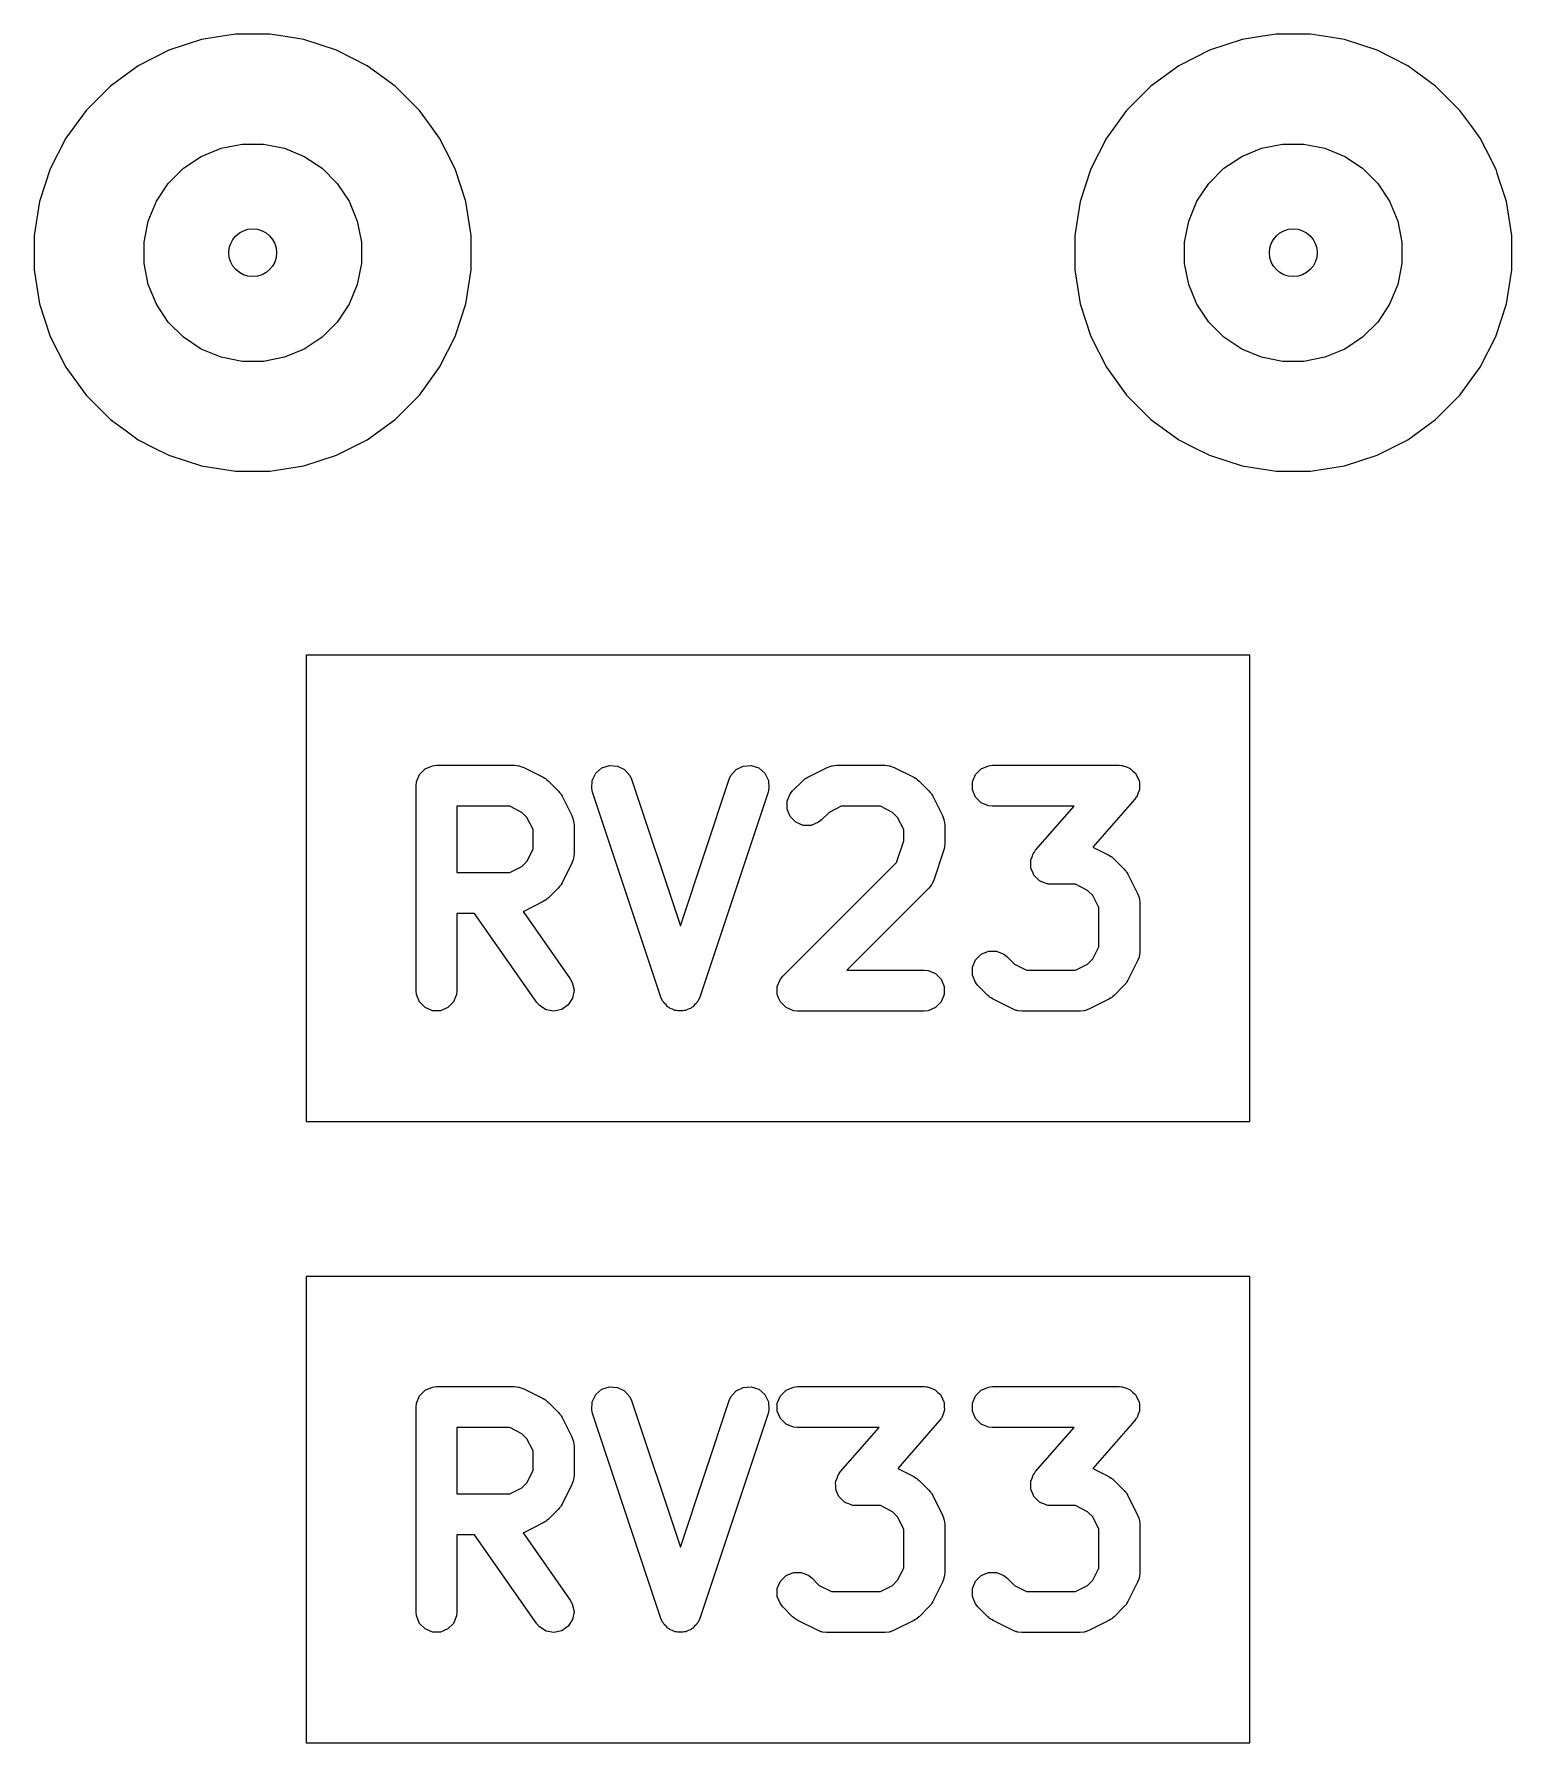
# Model space of a CAD drawing. Extents: x 20 to 124, y -124 to -20.
# Drawn here: x 63.59 to 74.41, y -55.16 to -42.65 of the extents above; entities that cross this region are included whole.
import ezdxf

# ---------------------------------------------------------------- set-up
doc = ezdxf.new("R2010")
doc.units = 0
doc.layers.add('BLACK', color=7, linetype='CONTINUOUS')
doc.layers.add('WHITE', color=7, linetype='CONTINUOUS')

msp = doc.modelspace()

# ---------------------------------------------------------------- linework, layer by layer
at = {"layer": 'BLACK', "linetype": 'CONTINUOUS'}
for p, q in [((64.968076, -42.664699), (64.815214, -42.68891)), ((65.064038, -42.6495), (64.968076, -42.664699)), ((65.315962, -42.6495), (65.064038, -42.6495)), ((65.41193, -42.6647), (65.315962, -42.6495)), ((65.564785, -42.68891), (65.41193, -42.6647)), ((72.588076, -42.664699), (72.435214, -42.68891)), ((72.684038, -42.6495), (72.588076, -42.664699)), ((72.935962, -42.6495), (72.684038, -42.6495)), ((73.03193, -42.6647), (72.935962, -42.6495)), ((73.184785, -42.68891), (73.03193, -42.6647)), ((64.575616, -42.76676), (64.351151, -42.881132)), ((64.815214, -42.68891), (64.575616, -42.76676)), ((65.804383, -42.76676), (65.564785, -42.68891)), ((65.913418, -42.822317), (65.804383, -42.76676)), ((72.195616, -42.76676), (71.971151, -42.881132)), ((72.435214, -42.68891), (72.195616, -42.76676)), ((73.424383, -42.76676), (73.184785, -42.68891)), ((73.533418, -42.822317), (73.424383, -42.76676)), ((64.351151, -42.881132), (64.14735, -43.029201)), ((66.028845, -42.88113), (65.913418, -42.822317)), ((66.028847, -42.881131), (66.028845, -42.88113)), ((66.028848, -42.881132), (66.028847, -42.881131)), ((66.232649, -43.029201), (66.028848, -42.881132)), ((71.971151, -42.881132), (71.76735, -43.029201)), ((73.648845, -42.88113), (73.533418, -42.822317)), ((73.648847, -42.881131), (73.648845, -42.88113)), ((73.648848, -42.881132), (73.648847, -42.881131)), ((73.852649, -43.029201), (73.648848, -42.881132)), ((64.147345, -43.029205), (63.969205, -43.207345)), ((64.14735, -43.029201), (64.147345, -43.029205)), ((66.232654, -43.029205), (66.232649, -43.029201)), ((66.410794, -43.207345), (66.232654, -43.029205)), ((71.767345, -43.029205), (71.589205, -43.207345)), ((71.76735, -43.029201), (71.767345, -43.029205)), ((73.852654, -43.029205), (73.852649, -43.029201)), ((74.030794, -43.207345), (73.852654, -43.029205)), ((63.969201, -43.20735), (63.821132, -43.411151)), ((63.969205, -43.207345), (63.969201, -43.20735)), ((66.410798, -43.20735), (66.410794, -43.207345)), ((66.496621, -43.325476), (66.410798, -43.20735)), ((71.589201, -43.20735), (71.441132, -43.411151)), ((71.589205, -43.207345), (71.589201, -43.20735)), ((74.030798, -43.20735), (74.030794, -43.207345)), ((74.116621, -43.325476), (74.030798, -43.20735)), ((63.821132, -43.411151), (63.70676, -43.635616)), ((66.55887, -43.411155), (66.496621, -43.325476)), ((66.601973, -43.49575), (66.55887, -43.411155)), ((71.441132, -43.411151), (71.32676, -43.635616)), ((74.17887, -43.411155), (74.116621, -43.325476)), ((74.221973, -43.49575), (74.17887, -43.411155)), ((64.812883, -43.544463), (64.957772, -43.484448)), ((64.957772, -43.484448), (65.111586, -43.453852)), ((65.111586, -43.453852), (65.268414, -43.453852)), ((65.268414, -43.453852), (65.422228, -43.484448)), ((65.422228, -43.484448), (65.567117, -43.544463)), ((66.673239, -43.635616), (66.601973, -43.49575)), ((72.432883, -43.544463), (72.577772, -43.484448)), ((72.577772, -43.484448), (72.731586, -43.453852)), ((72.731586, -43.453852), (72.888414, -43.453852)), ((72.888414, -43.453852), (73.042228, -43.484448)), ((73.042228, -43.484448), (73.187117, -43.544463)), ((74.293239, -43.635616), (74.221973, -43.49575)), ((63.70676, -43.635616), (63.62891, -43.875214)), ((64.571592, -43.742485), (64.682485, -43.631592)), ((64.682485, -43.631592), (64.812883, -43.544463)), ((65.567117, -43.544463), (65.697515, -43.631592)), ((65.697515, -43.631592), (65.808408, -43.742485)), ((66.673239, -43.635618), (66.673239, -43.635616)), ((66.673241, -43.635621), (66.673239, -43.635618)), ((66.75109, -43.875215), (66.673241, -43.635621)), ((71.32676, -43.635616), (71.24891, -43.875214)), ((72.191592, -43.742485), (72.302485, -43.631592)), ((72.302485, -43.631592), (72.432883, -43.544463)), ((73.187117, -43.544463), (73.317515, -43.631592)), ((73.317515, -43.631592), (73.428408, -43.742485)), ((74.293239, -43.635618), (74.293239, -43.635616)), ((74.293241, -43.635621), (74.293239, -43.635618)), ((74.29739, -43.648392), (74.293241, -43.635621)), ((74.303513, -43.667237), (74.29739, -43.648392)), ((74.308852, -43.683666), (74.303513, -43.667237)), ((64.484463, -43.872883), (64.571592, -43.742485)), ((65.808408, -43.742485), (65.895537, -43.872883)), ((72.104463, -43.872883), (72.191592, -43.742485)), ((73.428408, -43.742485), (73.515537, -43.872883)), ((74.371089, -43.87521), (74.308852, -43.683666)), ((63.62891, -43.875214), (63.5895, -44.124038)), ((64.424448, -44.017772), (64.484463, -43.872883)), ((65.895537, -43.872883), (65.955552, -44.017772)), ((66.7905, -44.124038), (66.75109, -43.875215)), ((71.24891, -43.875214), (71.2095, -44.124038)), ((72.044448, -44.017772), (72.104463, -43.872883)), ((73.515537, -43.872883), (73.575552, -44.017772)), ((74.371089, -43.875211), (74.371089, -43.87521)), ((74.37109, -43.875215), (74.371089, -43.875211)), ((74.4105, -44.124038), (74.37109, -43.875215)), ((64.393852, -44.171586), (64.424448, -44.017772)), ((65.955552, -44.017772), (65.986148, -44.171586)), ((72.013852, -44.171586), (72.044448, -44.017772)), ((73.575552, -44.017772), (73.606148, -44.171586)), ((63.5895, -44.124038), (63.5895, -44.375961)), ((66.7905, -44.375962), (66.7905, -44.124038)), ((71.2095, -44.124038), (71.2095, -44.375961)), ((74.4105, -44.375962), (74.4105, -44.124038)), ((64.393852, -44.328414), (64.393852, -44.171586)), ((65.986148, -44.171586), (65.986148, -44.328414)), ((72.013852, -44.328414), (72.013852, -44.171586)), ((73.606148, -44.171586), (73.606148, -44.328414)), ((63.5895, -44.375961), (63.62891, -44.624785)), ((64.424448, -44.482228), (64.393852, -44.328414)), ((65.986148, -44.328414), (65.955552, -44.482228)), ((66.75109, -44.624785), (66.7905, -44.375962)), ((71.2095, -44.375961), (71.24891, -44.624785)), ((72.044448, -44.482228), (72.013852, -44.328414)), ((73.606148, -44.328414), (73.575552, -44.482228)), ((74.37109, -44.624785), (74.4105, -44.375962)), ((64.484463, -44.627117), (64.424448, -44.482228)), ((65.955552, -44.482228), (65.895537, -44.627117)), ((72.104463, -44.627117), (72.044448, -44.482228)), ((73.575552, -44.482228), (73.515537, -44.627117)), ((63.62891, -44.624785), (63.70676, -44.864383)), ((64.571592, -44.757515), (64.484463, -44.627117)), ((65.895537, -44.627117), (65.808408, -44.757515)), ((66.673241, -44.864379), (66.75109, -44.624785)), ((71.24891, -44.624785), (71.32676, -44.864383)), ((72.191592, -44.757515), (72.104463, -44.627117)), ((73.515537, -44.627117), (73.428408, -44.757515)), ((74.293241, -44.864379), (74.37109, -44.624785)), ((64.682485, -44.868408), (64.571592, -44.757515)), ((65.808408, -44.757515), (65.697515, -44.868408)), ((72.302485, -44.868408), (72.191592, -44.757515)), ((73.428408, -44.757515), (73.317515, -44.868408)), ((63.70676, -44.864383), (63.821132, -45.088848)), ((64.812883, -44.955537), (64.682485, -44.868408)), ((65.697515, -44.868408), (65.567117, -44.955537)), ((66.55887, -45.088845), (66.673241, -44.864379)), ((71.32676, -44.864383), (71.441132, -45.088848)), ((72.432883, -44.955537), (72.302485, -44.868408)), ((73.317515, -44.868408), (73.187117, -44.955537)), ((74.17887, -45.088845), (74.293241, -44.864379)), ((64.957772, -45.015552), (64.812883, -44.955537)), ((65.111586, -45.046148), (64.957772, -45.015552)), ((65.422228, -45.015552), (65.268414, -45.046148)), ((65.567117, -44.955537), (65.422228, -45.015552)), ((72.577772, -45.015552), (72.432883, -44.955537)), ((72.731586, -45.046148), (72.577772, -45.015552)), ((73.042228, -45.015552), (72.888414, -45.046148)), ((73.187117, -44.955537), (73.042228, -45.015552)), ((63.821132, -45.088848), (63.969201, -45.292649)), ((65.268414, -45.046148), (65.111586, -45.046148)), ((66.410793, -45.292656), (66.55887, -45.088845)), ((71.441132, -45.088848), (71.589201, -45.292649)), ((72.888414, -45.046148), (72.731586, -45.046148)), ((74.030793, -45.292656), (74.17887, -45.088845)), ((63.969201, -45.292649), (63.969205, -45.292654)), ((63.969205, -45.292654), (64.147345, -45.470794)), ((66.232656, -45.470793), (66.410793, -45.292656)), ((71.589201, -45.292649), (71.589205, -45.292654)), ((71.589205, -45.292654), (71.767345, -45.470794)), ((73.852656, -45.470793), (74.030793, -45.292656)), ((64.147345, -45.470794), (64.14735, -45.470798)), ((64.14735, -45.470798), (64.262218, -45.554254)), ((66.028845, -45.61887), (66.232656, -45.470793)), ((71.767345, -45.470794), (71.76735, -45.470798)), ((71.76735, -45.470798), (71.882218, -45.554254)), ((73.648845, -45.61887), (73.852656, -45.470793)), ((64.262218, -45.554254), (64.351155, -45.61887)), ((64.351155, -45.61887), (64.466586, -45.677685)), ((65.804379, -45.733241), (66.028845, -45.61887)), ((71.882218, -45.554254), (71.971155, -45.61887)), ((71.971155, -45.61887), (72.086586, -45.677685)), ((73.424379, -45.733241), (73.648845, -45.61887)), ((64.466586, -45.677685), (64.575616, -45.733239)), ((64.575616, -45.733239), (64.575618, -45.733239)), ((64.575618, -45.733239), (64.575621, -45.733241)), ((64.575621, -45.733241), (64.815215, -45.81109)), ((65.564785, -45.81109), (65.804379, -45.733241)), ((72.086586, -45.677685), (72.195616, -45.733239)), ((72.195616, -45.733239), (72.195618, -45.733239)), ((72.195618, -45.733239), (72.195621, -45.733241)), ((72.195621, -45.733241), (72.435215, -45.81109)), ((73.184785, -45.81109), (73.424379, -45.733241)), ((64.815215, -45.81109), (65.064038, -45.8505)), ((65.064038, -45.8505), (65.064039, -45.8505)), ((65.064039, -45.8505), (65.315961, -45.8505)), ((65.315961, -45.8505), (65.315962, -45.8505)), ((65.315962, -45.8505), (65.564785, -45.81109)), ((72.435215, -45.81109), (72.684038, -45.8505)), ((72.684038, -45.8505), (72.684039, -45.8505)), ((72.684039, -45.8505), (72.935961, -45.8505)), ((72.935961, -45.8505), (72.935962, -45.8505)), ((72.935962, -45.8505), (73.184785, -45.81109)), ((72.492939, -47.196103), (65.580214, -47.196103)), ((65.580214, -47.196103), (65.580214, -50.611655)), ((72.492939, -50.611655), (72.492939, -47.196103)), ((66.410994, -48.069992), (66.452378, -48.028608)), ((66.452378, -48.028608), (66.50645, -48.00621)), ((66.50645, -48.00621), (66.535714, -48.003328)), ((66.535714, -48.003328), (67.107143, -48.003328)), ((67.107143, -48.003328), (67.136407, -48.00621)), ((67.136407, -48.00621), (67.141387, -48.008273)), ((67.141387, -48.008273), (67.146762, -48.008655)), ((67.146762, -48.008655), (67.174225, -48.019164)), ((67.174225, -48.019164), (67.317082, -48.090593)), ((67.70293, -48.061361), (67.747144, -48.023014)), ((67.747144, -48.023014), (67.802668, -48.004506)), ((67.802668, -48.004506), (67.861049, -48.008655)), ((67.861049, -48.008655), (67.913396, -48.034829)), ((67.913396, -48.034829), (67.951743, -48.079043)), ((68.691115, -48.079043), (68.729462, -48.034828)), ((68.729462, -48.034828), (68.78181, -48.008655)), ((68.78181, -48.008655), (68.84019, -48.004505)), ((68.84019, -48.004505), (68.895714, -48.023014)), ((68.895714, -48.023014), (68.939928, -48.061361)), ((69.254346, -48.090593), (69.397204, -48.019164)), ((69.397204, -48.019164), (69.424667, -48.008654)), ((69.424667, -48.008654), (69.430044, -48.008271)), ((69.430044, -48.008271), (69.435022, -48.00621)), ((69.435022, -48.00621), (69.464286, -48.003328)), ((69.464286, -48.003328), (69.821428, -48.003328)), ((69.821428, -48.003328), (69.850692, -48.00621)), ((69.850692, -48.00621), (69.855669, -48.008271)), ((69.855669, -48.008271), (69.861047, -48.008654)), ((69.861047, -48.008654), (69.88851, -48.019164)), ((69.88851, -48.019164), (70.031368, -48.090593)), ((70.482422, -48.069992), (70.523806, -48.028608)), ((70.523806, -48.028608), (70.577878, -48.00621)), ((70.577878, -48.00621), (70.607142, -48.003328)), ((70.607142, -48.003328), (71.535714, -48.003328)), ((71.535714, -48.003328), (71.551191, -48.004852)), ((71.551191, -48.004852), (71.555126, -48.00459)), ((71.555126, -48.00459), (71.557836, -48.005506)), ((71.557836, -48.005506), (71.564978, -48.00621)), ((71.564978, -48.00621), (71.587492, -48.015536)), ((71.587492, -48.015536), (71.610568, -48.02334)), ((71.610568, -48.02334), (71.614375, -48.026671)), ((71.614375, -48.026671), (71.61905, -48.028608)), ((71.61905, -48.028608), (71.636279, -48.045837)), ((71.636279, -48.045837), (71.654615, -48.061881)), ((66.385714, -48.153328), (66.388596, -48.124064)), ((66.385714, -49.653328), (66.385714, -48.153328)), ((66.388596, -48.124064), (66.410994, -48.069992)), ((67.317082, -48.090593), (67.329677, -48.098521)), ((67.329677, -48.098521), (67.333334, -48.100036)), ((67.333334, -48.100036), (67.337451, -48.103415)), ((67.337451, -48.103415), (67.341968, -48.106258)), ((67.341968, -48.106258), (67.344565, -48.109252)), ((67.344565, -48.109252), (67.356065, -48.11869)), ((67.356065, -48.11869), (67.427494, -48.190118)), ((67.672607, -48.172089), (67.676756, -48.113708)), ((67.676756, -48.113708), (67.70293, -48.061361)), ((67.951743, -48.079043), (67.963731, -48.105894)), ((67.963731, -48.105894), (68.321429, -49.178986)), ((68.321429, -49.178986), (68.679127, -48.105894)), ((68.679127, -48.105894), (68.691115, -48.079043)), ((68.939928, -48.061361), (68.966102, -48.113708)), ((68.966102, -48.113708), (68.970252, -48.172088)), ((69.143934, -48.190119), (69.215362, -48.118691)), ((69.215362, -48.118691), (69.226864, -48.10925)), ((69.226864, -48.10925), (69.22946, -48.106258)), ((69.22946, -48.106258), (69.233969, -48.103419)), ((69.233969, -48.103419), (69.238092, -48.100036)), ((69.238092, -48.100036), (69.241754, -48.098519)), ((69.241754, -48.098519), (69.254346, -48.090593)), ((70.031368, -48.090593), (70.043961, -48.09852)), ((70.043961, -48.09852), (70.047621, -48.100036)), ((70.047621, -48.100036), (70.05174, -48.103417)), ((70.05174, -48.103417), (70.056254, -48.106258)), ((70.056254, -48.106258), (70.05885, -48.109251)), ((70.05885, -48.109251), (70.070352, -48.118691)), ((70.070352, -48.118691), (70.14178, -48.190119)), ((70.460024, -48.124064), (70.482422, -48.069992)), ((70.460024, -48.182592), (70.460024, -48.124064)), ((71.654615, -48.061881), (71.656857, -48.066415)), ((71.656857, -48.066415), (71.660434, -48.069992)), ((71.660434, -48.069992), (71.66976, -48.092508)), ((71.66976, -48.092508), (71.680559, -48.114344)), ((71.680559, -48.114344), (71.680895, -48.119388)), ((71.680895, -48.119388), (71.682832, -48.124064)), ((71.682832, -48.124064), (71.682832, -48.148439)), ((71.682832, -48.148439), (71.684452, -48.17274)), ((67.427494, -48.190118), (67.436936, -48.201623)), ((67.436936, -48.201623), (67.439928, -48.204218)), ((67.439928, -48.204218), (67.442767, -48.208728)), ((67.442767, -48.208728), (67.446149, -48.212849)), ((67.446149, -48.212849), (67.447664, -48.216508)), ((67.447664, -48.216508), (67.455593, -48.229103)), ((67.455593, -48.229103), (67.527021, -48.371961)), ((67.679127, -48.200762), (67.672607, -48.172089)), ((68.179127, -49.700762), (67.679127, -48.200762)), ((68.963732, -48.200762), (68.463731, -49.700762)), ((68.970252, -48.172088), (68.963732, -48.200762)), ((69.102882, -48.266922), (69.125279, -48.21285)), ((69.102882, -48.325448), (69.102882, -48.266922)), ((69.125279, -48.21285), (69.143934, -48.190119)), ((70.14178, -48.190119), (70.15122, -48.201621)), ((70.15122, -48.201621), (70.154213, -48.204217)), ((70.154213, -48.204217), (70.157051, -48.208726)), ((70.157051, -48.208726), (70.160435, -48.212849)), ((70.160435, -48.212849), (70.161951, -48.216511)), ((70.161951, -48.216511), (70.169878, -48.229103)), ((70.169878, -48.229103), (70.241307, -48.371959)), ((70.482422, -48.236664), (70.460024, -48.182592)), ((70.523806, -48.278048), (70.482422, -48.236664)), ((70.577878, -48.300446), (70.523806, -48.278048)), ((71.6486, -48.252104), (71.341666, -48.602886)), ((71.657643, -48.239454), (71.6486, -48.252104)), ((71.660434, -48.236664), (71.657643, -48.239454)), ((71.661529, -48.234019), (71.660434, -48.236664)), ((71.665702, -48.228183), (71.661529, -48.234019)), ((71.673507, -48.205103), (71.665702, -48.228183)), ((71.682832, -48.182592), (71.673507, -48.205103)), ((71.684452, -48.17274), (71.682832, -48.17753)), ((71.682832, -48.17753), (71.682832, -48.182592)), ((67.071733, -48.303328), (66.685714, -48.303328)), ((66.685714, -48.303328), (66.685714, -48.789042)), ((67.161147, -48.348035), (67.071733, -48.303328)), ((67.198151, -48.385039), (67.161147, -48.348035)), ((67.242857, -48.474451), (67.198151, -48.385039)), ((67.527021, -48.371961), (67.537531, -48.399424)), ((67.537531, -48.399424), (67.537912, -48.404799)), ((67.537912, -48.404799), (67.539975, -48.409778)), ((67.539975, -48.409778), (67.542857, -48.439042)), ((69.125279, -48.37952), (69.102882, -48.325448)), ((69.166665, -48.420906), (69.125279, -48.37952)), ((69.220737, -48.443303), (69.166665, -48.420906)), ((69.333335, -48.420906), (69.279263, -48.443303)), ((69.356066, -48.402251), (69.333335, -48.420906)), ((69.410282, -48.348035), (69.356066, -48.402251)), ((69.499696, -48.303328), (69.410282, -48.348035)), ((69.786018, -48.303328), (69.499696, -48.303328)), ((69.875432, -48.348035), (69.786018, -48.303328)), ((69.912436, -48.385039), (69.875432, -48.348035)), ((69.957143, -48.474452), (69.912436, -48.385039)), ((70.241307, -48.371959), (70.251816, -48.399423)), ((70.251816, -48.399423), (70.252197, -48.404797)), ((70.252197, -48.404797), (70.254261, -48.409778)), ((70.254261, -48.409778), (70.257143, -48.439042)), ((70.607142, -48.303328), (70.577878, -48.300446)), ((71.205149, -48.303328), (70.607142, -48.303328)), ((70.922827, -48.625981), (71.205149, -48.303328)), ((67.242857, -48.617918), (67.242857, -48.474451)), ((67.542857, -48.439042), (67.542857, -48.653328)), ((69.279263, -48.443303), (69.220737, -48.443303)), ((69.957143, -48.557559), (69.957143, -48.474452)), ((70.257143, -48.439042), (70.257143, -48.5819)), ((67.19815, -48.707331), (67.242857, -48.617918)), ((67.542857, -48.653328), (67.539975, -48.682592)), ((69.904609, -48.715157), (69.957143, -48.557559)), ((70.249445, -48.629335), (70.178016, -48.84362)), ((70.252744, -48.614825), (70.249445, -48.629335)), ((70.254261, -48.611164), (70.252744, -48.614825)), ((70.254783, -48.605855), (70.254261, -48.611164)), ((70.255965, -48.600661), (70.254783, -48.605855)), ((70.257143, -48.5819), (70.255684, -48.596711)), ((70.255684, -48.596711), (70.255965, -48.600661)), ((70.897919, -48.672984), (70.905726, -48.649903)), ((70.905726, -48.649903), (70.909897, -48.644066)), ((70.909897, -48.644066), (70.910994, -48.641421)), ((70.910994, -48.641421), (70.913783, -48.638631)), ((70.913783, -48.638631), (70.922827, -48.625981)), ((71.341666, -48.602886), (71.459939, -48.662021)), ((71.459939, -48.662021), (71.472533, -48.669949)), ((71.472533, -48.669949), (71.476193, -48.671465)), ((71.476193, -48.671465), (71.480313, -48.674846)), ((66.685714, -48.789042), (67.071733, -48.789042)), ((67.071733, -48.789042), (67.161145, -48.744336)), ((67.161145, -48.744336), (67.19815, -48.707331)), ((67.527021, -48.720409), (67.455593, -48.863267)), ((67.537531, -48.692946), (67.527021, -48.720409)), ((67.537912, -48.68757), (67.537531, -48.692946)), ((67.539975, -48.682592), (67.537912, -48.68757)), ((69.072505, -49.547262), (69.904609, -48.715157)), ((70.886975, -48.705345), (70.888596, -48.700552)), ((70.888596, -48.729654), (70.886975, -48.705345)), ((70.888596, -48.695493), (70.897919, -48.672984)), ((70.888596, -48.700552), (70.888596, -48.695493)), ((70.888596, -48.754021), (70.888596, -48.729654)), ((70.890532, -48.758696), (70.888596, -48.754021)), ((70.890869, -48.763741), (70.890532, -48.758696)), ((70.901667, -48.785576), (70.890869, -48.763741)), ((70.910994, -48.808093), (70.901667, -48.785576)), ((71.480313, -48.674846), (71.484824, -48.677686)), ((71.484824, -48.677686), (71.487418, -48.680677)), ((71.487418, -48.680677), (71.498924, -48.69012)), ((71.498924, -48.69012), (71.570352, -48.761549)), ((71.570352, -48.761549), (71.57979, -48.773049)), ((71.57979, -48.773049), (71.582784, -48.775646)), ((71.582784, -48.775646), (71.585624, -48.780158)), ((71.585624, -48.780158), (71.589006, -48.784279)), ((71.589006, -48.784279), (71.590521, -48.787938)), ((71.590521, -48.787938), (71.598449, -48.800532)), ((67.427495, -48.902251), (67.356066, -48.97368)), ((67.436936, -48.890746), (67.427495, -48.902251)), ((67.439928, -48.888152), (67.436936, -48.890746)), ((67.442766, -48.883642), (67.439928, -48.888152)), ((67.44615, -48.87952), (67.442766, -48.883642)), ((67.447666, -48.875858), (67.44615, -48.87952)), ((67.455593, -48.863267), (67.447666, -48.875858)), ((70.14178, -48.902251), (69.540703, -49.503328)), ((70.160435, -48.879521), (70.14178, -48.902251)), ((70.162498, -48.874539), (70.160435, -48.879521)), ((70.166028, -48.87047), (70.162498, -48.874539)), ((70.178016, -48.84362), (70.166028, -48.87047)), ((70.91457, -48.811669), (70.910994, -48.808093)), ((70.916813, -48.816204), (70.91457, -48.811669)), ((70.935148, -48.832247), (70.916813, -48.816204)), ((70.952378, -48.849477), (70.935148, -48.832247)), ((70.957052, -48.851413), (70.952378, -48.849477)), ((70.96086, -48.854745), (70.957052, -48.851413)), ((70.983941, -48.862551), (70.96086, -48.854745)), ((71.00645, -48.871875), (70.983941, -48.862551)), ((71.013587, -48.872577), (71.00645, -48.871875)), ((71.016302, -48.873496), (71.013587, -48.872577)), ((71.020241, -48.873233), (71.016302, -48.873496)), ((71.035714, -48.874757), (71.020241, -48.873233)), ((71.21459, -48.874757), (71.035714, -48.874757)), ((71.304003, -48.919463), (71.21459, -48.874757)), ((71.341006, -48.956467), (71.304003, -48.919463)), ((71.598449, -48.800532), (71.669878, -48.943388)), ((67.317082, -49.001778), (67.174225, -49.073206)), ((67.329675, -48.99385), (67.317082, -49.001778)), ((67.333335, -48.992335), (67.329675, -48.99385)), ((67.337454, -48.988953), (67.333335, -48.992335)), ((67.341968, -48.986113), (67.337454, -48.988953)), ((67.344564, -48.983119), (67.341968, -48.986113)), ((67.356066, -48.97368), (67.344564, -48.983119)), ((71.385714, -49.045881), (71.341006, -48.956467)), ((71.385714, -49.332203), (71.385714, -49.045881)), ((71.669878, -48.943388), (71.680387, -48.970852)), ((71.680387, -48.970852), (71.680768, -48.976226)), ((71.680768, -48.976226), (71.682832, -48.981207)), ((71.682832, -48.981207), (71.685714, -49.010471)), ((71.685714, -49.010471), (71.685714, -49.367614)), ((66.814759, -49.089042), (66.685714, -49.089042)), ((66.685714, -49.089042), (66.685714, -49.653328)), ((67.269972, -49.739347), (66.814759, -49.089042)), ((67.174225, -49.073206), (67.17079, -49.07452)), ((67.17079, -49.07452), (67.515742, -49.567309)), ((70.482421, -49.427136), (70.523807, -49.38575)), ((70.523807, -49.38575), (70.577879, -49.363353)), ((70.577879, -49.363353), (70.636405, -49.363353)), ((70.636405, -49.363353), (70.690477, -49.38575)), ((70.690477, -49.38575), (70.713208, -49.404405)), ((70.713208, -49.404405), (70.767424, -49.458621)), ((71.304003, -49.458621), (71.341006, -49.421617)), ((71.341006, -49.421617), (71.385714, -49.332203)), ((71.680387, -49.407233), (71.669878, -49.434697)), ((71.680768, -49.401858), (71.680387, -49.407233)), ((71.682832, -49.396878), (71.680768, -49.401858)), ((71.685714, -49.367614), (71.682832, -49.396878)), ((69.05385, -49.569993), (69.072505, -49.547262)), ((69.540703, -49.503328), (70.107143, -49.503328)), ((70.107143, -49.503328), (70.136407, -49.50621)), ((70.136407, -49.50621), (70.190479, -49.528608)), ((70.190479, -49.528608), (70.231863, -49.569992)), ((70.460024, -49.481208), (70.482421, -49.427136)), ((70.460024, -49.539734), (70.460024, -49.481208)), ((70.482421, -49.593806), (70.460024, -49.539734)), ((70.767424, -49.458621), (70.856838, -49.503328)), ((70.856838, -49.503328), (71.21459, -49.503328)), ((71.21459, -49.503328), (71.304003, -49.458621)), ((71.669878, -49.434697), (71.598449, -49.577553)), ((66.388596, -49.682592), (66.385714, -49.653328)), ((66.685714, -49.653328), (66.682832, -49.682592)), ((67.515742, -49.567309), (67.530163, -49.592935)), ((67.530163, -49.592935), (67.542822, -49.650077)), ((67.542822, -49.650077), (67.532651, -49.707713)), ((69.031453, -49.624064), (69.041147, -49.600662)), ((69.031453, -49.682592), (69.031453, -49.624064)), ((69.041147, -49.600662), (69.05385, -49.569993)), ((70.231863, -49.569992), (70.254261, -49.624064)), ((70.254261, -49.624064), (70.254261, -49.682592)), ((70.501076, -49.616537), (70.482421, -49.593806)), ((70.572505, -49.687966), (70.501076, -49.616537)), ((71.570352, -49.616536), (71.498924, -49.687965)), ((71.57979, -49.605035), (71.570352, -49.616536)), ((71.582784, -49.602439), (71.57979, -49.605035)), ((71.585624, -49.597926), (71.582784, -49.602439)), ((71.589006, -49.593806), (71.585624, -49.597926)), ((71.590521, -49.590146), (71.589006, -49.593806)), ((71.598449, -49.577553), (71.590521, -49.590146)), ((66.410994, -49.736664), (66.388596, -49.682592)), ((66.452378, -49.778048), (66.410994, -49.736664)), ((66.50645, -49.800446), (66.452378, -49.778048)), ((66.61905, -49.778048), (66.564978, -49.800446)), ((66.660434, -49.736664), (66.61905, -49.778048)), ((66.682832, -49.682592), (66.660434, -49.736664)), ((67.289115, -49.761669), (67.269972, -49.739347)), ((67.338472, -49.793122), (67.289115, -49.761669)), ((67.396108, -49.803293), (67.338472, -49.793122)), ((67.45325, -49.790634), (67.396108, -49.803293)), ((67.501198, -49.75707), (67.45325, -49.790634)), ((67.532651, -49.707713), (67.501198, -49.75707)), ((68.191115, -49.727613), (68.179127, -49.700762)), ((68.198137, -49.73571), (68.191115, -49.727613)), ((68.20293, -49.745295), (68.198137, -49.73571)), ((68.217136, -49.757616), (68.20293, -49.745295)), ((68.229462, -49.771828), (68.217136, -49.757616)), ((68.239049, -49.776621), (68.229462, -49.771828)), ((68.247144, -49.783642), (68.239049, -49.776621)), ((68.264986, -49.789589), (68.247144, -49.783642)), ((68.28181, -49.798001), (68.264986, -49.789589)), ((68.2925, -49.79876), (68.28181, -49.798001)), ((68.361049, -49.798001), (68.35036, -49.79876)), ((68.37787, -49.78959), (68.361049, -49.798001)), ((68.395714, -49.783642), (68.37787, -49.78959)), ((68.40381, -49.776619), (68.395714, -49.783642)), ((68.413396, -49.771827), (68.40381, -49.776619)), ((68.425719, -49.757618), (68.413396, -49.771827)), ((68.439928, -49.745295), (68.425719, -49.757618)), ((68.44472, -49.735709), (68.439928, -49.745295)), ((68.451743, -49.727613), (68.44472, -49.735709)), ((68.463731, -49.700762), (68.451743, -49.727613)), ((69.04073, -49.704989), (69.031453, -49.682592)), ((69.05385, -49.736663), (69.04073, -49.704989)), ((69.095236, -49.778049), (69.05385, -49.736663)), ((69.118034, -49.787492), (69.095236, -49.778049)), ((69.149307, -49.800446), (69.118034, -49.787492)), ((70.190479, -49.778048), (70.136407, -49.800446)), ((70.231863, -49.736664), (70.190479, -49.778048)), ((70.254261, -49.682592), (70.231863, -49.736664)), ((70.584009, -49.697407), (70.572505, -49.687966)), ((70.586604, -49.700399), (70.584009, -49.697407)), ((70.591113, -49.703237), (70.586604, -49.700399)), ((70.595236, -49.706621), (70.591113, -49.703237)), ((70.598897, -49.708137), (70.595236, -49.706621)), ((70.611489, -49.716064), (70.598897, -49.708137)), ((70.754347, -49.787492), (70.611489, -49.716064)), ((70.78181, -49.798002), (70.754347, -49.787492)), ((70.787185, -49.798383), (70.78181, -49.798002)), ((71.289617, -49.798002), (71.284241, -49.798383)), ((71.31708, -49.787492), (71.289617, -49.798002)), ((71.459939, -49.716064), (71.31708, -49.787492)), ((71.472533, -49.708135), (71.459939, -49.716064)), ((71.476193, -49.70662), (71.472533, -49.708135)), ((71.480313, -49.703238), (71.476193, -49.70662)), ((71.484824, -49.700399), (71.480313, -49.703238)), ((71.487418, -49.697407), (71.484824, -49.700399)), ((71.498924, -49.687965), (71.487418, -49.697407)), ((66.564978, -49.800446), (66.50645, -49.800446)), ((68.302668, -49.80215), (68.2925, -49.79876)), ((68.321424, -49.800817), (68.302668, -49.80215)), ((68.34019, -49.802151), (68.321424, -49.800817)), ((68.35036, -49.79876), (68.34019, -49.802151)), ((69.178571, -49.803328), (69.149307, -49.800446)), ((70.107143, -49.803328), (69.178571, -49.803328)), ((70.136407, -49.800446), (70.107143, -49.803328)), ((70.792164, -49.800446), (70.787185, -49.798383)), ((70.821428, -49.803328), (70.792164, -49.800446)), ((71.249999, -49.803328), (70.821428, -49.803328)), ((71.279263, -49.800446), (71.249999, -49.803328)), ((71.284241, -49.798383), (71.279263, -49.800446)), ((65.580214, -50.611655), (72.492939, -50.611655)), ((72.492939, -51.746103), (65.580214, -51.746103)), ((65.580214, -51.746103), (65.580214, -55.161655)), ((72.492939, -52.885553), (72.492939, -51.746103)), ((66.385714, -52.703328), (66.388596, -52.674064)), ((66.388596, -52.674064), (66.410994, -52.619992)), ((66.410994, -52.619992), (66.452378, -52.578608)), ((66.452378, -52.578608), (66.50645, -52.55621)), ((66.50645, -52.55621), (66.535714, -52.553328)), ((66.535714, -52.553328), (67.107143, -52.553328)), ((67.107143, -52.553328), (67.136407, -52.55621)), ((67.136407, -52.55621), (67.141387, -52.558273)), ((67.141387, -52.558273), (67.146762, -52.558655)), ((67.146762, -52.558655), (67.174225, -52.569164)), ((67.174225, -52.569164), (67.317082, -52.640593)), ((67.317082, -52.640593), (67.329677, -52.648521)), ((67.329677, -52.648521), (67.333334, -52.650036)), ((67.333334, -52.650036), (67.337451, -52.653415)), ((67.337451, -52.653415), (67.341968, -52.656258)), ((67.341968, -52.656258), (67.344565, -52.659252)), ((67.344565, -52.659252), (67.356065, -52.66869)), ((67.356065, -52.66869), (67.427494, -52.740118)), ((67.672607, -52.722089), (67.676756, -52.663708)), ((67.676756, -52.663708), (67.70293, -52.611361)), ((67.70293, -52.611361), (67.747144, -52.573014)), ((67.747144, -52.573014), (67.802668, -52.554506)), ((67.802668, -52.554506), (67.861049, -52.558655)), ((67.861049, -52.558655), (67.913396, -52.584829)), ((67.913396, -52.584829), (67.951743, -52.629043)), ((67.951743, -52.629043), (67.963731, -52.655894)), ((67.963731, -52.655894), (68.321429, -53.728986)), ((68.321429, -53.728986), (68.679127, -52.655894)), ((68.679127, -52.655894), (68.691115, -52.629043)), ((68.691115, -52.629043), (68.729462, -52.584828)), ((68.729462, -52.584828), (68.78181, -52.558655)), ((68.78181, -52.558655), (68.84019, -52.554505)), ((68.84019, -52.554505), (68.895714, -52.573014)), ((68.895714, -52.573014), (68.939928, -52.611361)), ((68.939928, -52.611361), (68.966102, -52.663708)), ((68.966102, -52.663708), (68.970252, -52.722088)), ((69.031453, -52.674064), (69.053851, -52.619992)), ((69.031453, -52.732592), (69.031453, -52.674064)), ((69.053851, -52.619992), (69.095235, -52.578608)), ((69.095235, -52.578608), (69.149307, -52.55621)), ((69.149307, -52.55621), (69.178571, -52.553328)), ((69.178571, -52.553328), (70.107143, -52.553328)), ((70.107143, -52.553328), (70.12262, -52.554852)), ((70.12262, -52.554852), (70.126555, -52.55459)), ((70.126555, -52.55459), (70.129265, -52.555506)), ((70.129265, -52.555506), (70.136407, -52.55621)), ((70.136407, -52.55621), (70.158921, -52.565536)), ((70.158921, -52.565536), (70.181997, -52.57334)), ((70.181997, -52.57334), (70.185804, -52.576671)), ((70.185804, -52.576671), (70.190479, -52.578608)), ((70.190479, -52.578608), (70.207708, -52.595837)), ((70.207708, -52.595837), (70.226044, -52.611881)), ((70.226044, -52.611881), (70.228286, -52.616415)), ((70.228286, -52.616415), (70.231863, -52.619992)), ((70.231863, -52.619992), (70.241189, -52.642508)), ((70.241189, -52.642508), (70.251988, -52.664344)), ((70.251988, -52.664344), (70.252324, -52.669388)), ((70.252324, -52.669388), (70.254261, -52.674064)), ((70.254261, -52.674064), (70.254261, -52.698439)), ((70.460024, -52.674064), (70.482422, -52.619992)), ((70.460024, -52.732592), (70.460024, -52.674064)), ((70.482422, -52.619992), (70.523806, -52.578608)), ((70.523806, -52.578608), (70.577878, -52.55621)), ((70.577878, -52.55621), (70.607142, -52.553328)), ((70.607142, -52.553328), (71.535714, -52.553328)), ((71.535714, -52.553328), (71.551191, -52.554852)), ((71.551191, -52.554852), (71.555126, -52.55459)), ((71.555126, -52.55459), (71.557836, -52.555506)), ((71.557836, -52.555506), (71.564978, -52.55621)), ((71.564978, -52.55621), (71.587492, -52.565536)), ((71.587492, -52.565536), (71.610568, -52.57334)), ((71.610568, -52.57334), (71.614375, -52.576671)), ((71.614375, -52.576671), (71.61905, -52.578608)), ((71.61905, -52.578608), (71.636279, -52.595837)), ((71.636279, -52.595837), (71.654615, -52.611881)), ((71.654615, -52.611881), (71.656857, -52.616415)), ((71.656857, -52.616415), (71.660434, -52.619992)), ((71.660434, -52.619992), (71.66976, -52.642508)), ((71.66976, -52.642508), (71.680559, -52.664344)), ((71.680559, -52.664344), (71.680895, -52.669388)), ((71.680895, -52.669388), (71.682832, -52.674064)), ((71.682832, -52.674064), (71.682832, -52.698439)), ((66.385714, -54.203328), (66.385714, -52.703328)), ((67.427494, -52.740118), (67.436936, -52.751623)), ((67.436936, -52.751623), (67.439928, -52.754218)), ((67.439928, -52.754218), (67.442767, -52.758728)), ((67.442767, -52.758728), (67.446149, -52.762849)), ((67.446149, -52.762849), (67.447664, -52.766508)), ((67.447664, -52.766508), (67.455593, -52.779103)), ((67.455593, -52.779103), (67.527021, -52.921961)), ((67.679127, -52.750762), (67.672607, -52.722089)), ((68.179127, -54.250762), (67.679127, -52.750762)), ((68.963732, -52.750762), (68.463731, -54.250762)), ((68.970252, -52.722088), (68.963732, -52.750762)), ((69.053851, -52.786664), (69.031453, -52.732592)), ((69.095235, -52.828048), (69.053851, -52.786664)), ((70.229072, -52.789454), (70.220029, -52.802104)), ((70.231863, -52.786664), (70.229072, -52.789454)), ((70.232958, -52.784019), (70.231863, -52.786664)), ((70.237131, -52.778183), (70.232958, -52.784019)), ((70.244936, -52.755103), (70.237131, -52.778183)), ((70.254261, -52.732592), (70.244936, -52.755103)), ((70.254261, -52.698439), (70.255881, -52.72274)), ((70.255881, -52.72274), (70.254261, -52.72753)), ((70.254261, -52.72753), (70.254261, -52.732592)), ((70.482422, -52.786664), (70.460024, -52.732592)), ((70.523806, -52.828048), (70.482422, -52.786664)), ((71.657643, -52.789454), (71.6486, -52.802104)), ((71.660434, -52.786664), (71.657643, -52.789454)), ((71.661529, -52.784019), (71.660434, -52.786664)), ((71.665702, -52.778183), (71.661529, -52.784019)), ((71.673507, -52.755103), (71.665702, -52.778183)), ((71.682832, -52.732592), (71.673507, -52.755103)), ((71.682832, -52.698439), (71.684452, -52.72274)), ((71.684452, -52.72274), (71.682832, -52.72753)), ((71.682832, -52.72753), (71.682832, -52.732592)), ((67.071733, -52.853328), (66.685714, -52.853328)), ((66.685714, -52.853328), (66.685714, -53.339042)), ((67.161147, -52.898035), (67.071733, -52.853328)), ((67.198151, -52.935039), (67.161147, -52.898035)), ((67.527021, -52.921961), (67.537531, -52.949424)), ((69.149307, -52.850446), (69.095235, -52.828048)), ((69.178571, -52.853328), (69.149307, -52.850446)), ((69.776578, -52.853328), (69.178571, -52.853328)), ((69.494256, -53.175981), (69.776578, -52.853328)), ((70.220029, -52.802104), (69.913095, -53.152886)), ((70.577878, -52.850446), (70.523806, -52.828048)), ((70.607142, -52.853328), (70.577878, -52.850446)), ((71.205149, -52.853328), (70.607142, -52.853328)), ((70.922827, -53.175981), (71.205149, -52.853328)), ((71.6486, -52.802104), (71.341666, -53.152886)), ((72.492939, -55.161655), (72.492939, -52.885553)), ((67.242857, -53.024451), (67.198151, -52.935039)), ((67.242857, -53.167918), (67.242857, -53.024451)), ((67.537531, -52.949424), (67.537912, -52.954799)), ((67.537912, -52.954799), (67.539975, -52.959778)), ((67.539975, -52.959778), (67.542857, -52.989042)), ((67.542857, -52.989042), (67.542857, -53.203328)), ((67.19815, -53.257331), (67.242857, -53.167918)), ((69.485212, -53.188631), (69.494256, -53.175981)), ((69.913095, -53.152886), (70.031368, -53.212021)), ((70.913783, -53.188631), (70.922827, -53.175981)), ((71.341666, -53.152886), (71.459939, -53.212021)), ((67.071733, -53.339042), (67.161145, -53.294336)), ((67.161145, -53.294336), (67.19815, -53.257331)), ((67.527021, -53.270409), (67.455593, -53.413267)), ((67.537531, -53.242946), (67.527021, -53.270409)), ((67.537912, -53.23757), (67.537531, -53.242946)), ((67.539975, -53.232592), (67.537912, -53.23757)), ((67.542857, -53.203328), (67.539975, -53.232592)), ((69.458404, -53.255345), (69.460025, -53.250552)), ((69.460025, -53.279654), (69.458404, -53.255345)), ((69.460025, -53.245493), (69.469348, -53.222984)), ((69.460025, -53.250552), (69.460025, -53.245493)), ((69.460025, -53.304021), (69.460025, -53.279654)), ((69.469348, -53.222984), (69.477155, -53.199903)), ((69.477155, -53.199903), (69.481326, -53.194066)), ((69.481326, -53.194066), (69.482423, -53.191421)), ((69.482423, -53.191421), (69.485212, -53.188631)), ((70.031368, -53.212021), (70.043962, -53.219949)), ((70.043962, -53.219949), (70.047622, -53.221465)), ((70.047622, -53.221465), (70.051742, -53.224846)), ((70.051742, -53.224846), (70.056253, -53.227686)), ((70.056253, -53.227686), (70.058847, -53.230677)), ((70.058847, -53.230677), (70.070353, -53.24012)), ((70.070353, -53.24012), (70.141781, -53.311549)), ((70.886975, -53.255345), (70.888596, -53.250552)), ((70.888596, -53.279654), (70.886975, -53.255345)), ((70.888596, -53.245493), (70.897919, -53.222984)), ((70.888596, -53.250552), (70.888596, -53.245493)), ((70.888596, -53.304021), (70.888596, -53.279654)), ((70.897919, -53.222984), (70.905726, -53.199903)), ((70.905726, -53.199903), (70.909897, -53.194066)), ((70.909897, -53.194066), (70.910994, -53.191421)), ((70.910994, -53.191421), (70.913783, -53.188631)), ((71.459939, -53.212021), (71.472533, -53.219949)), ((71.472533, -53.219949), (71.476193, -53.221465)), ((71.476193, -53.221465), (71.480313, -53.224846)), ((71.480313, -53.224846), (71.484824, -53.227686)), ((71.484824, -53.227686), (71.487418, -53.230677)), ((71.487418, -53.230677), (71.498924, -53.24012)), ((71.498924, -53.24012), (71.570352, -53.311549)), ((66.685714, -53.339042), (67.071733, -53.339042)), ((67.447666, -53.425858), (67.44615, -53.42952)), ((67.455593, -53.413267), (67.447666, -53.425858)), ((69.461961, -53.308696), (69.460025, -53.304021)), ((69.462298, -53.313741), (69.461961, -53.308696)), ((69.473096, -53.335576), (69.462298, -53.313741)), ((69.482423, -53.358093), (69.473096, -53.335576)), ((69.485999, -53.361669), (69.482423, -53.358093)), ((69.488242, -53.366204), (69.485999, -53.361669)), ((69.506577, -53.382247), (69.488242, -53.366204)), ((69.523807, -53.399477), (69.506577, -53.382247)), ((69.528481, -53.401413), (69.523807, -53.399477)), ((69.532289, -53.404745), (69.528481, -53.401413)), ((69.55537, -53.412551), (69.532289, -53.404745)), ((69.577879, -53.421875), (69.55537, -53.412551)), ((69.585016, -53.422577), (69.577879, -53.421875)), ((69.587731, -53.423496), (69.585016, -53.422577)), ((69.59167, -53.423233), (69.587731, -53.423496)), ((69.607143, -53.424757), (69.59167, -53.423233)), ((69.786019, -53.424757), (69.607143, -53.424757)), ((69.875432, -53.469463), (69.786019, -53.424757)), ((70.141781, -53.311549), (70.151219, -53.323049)), ((70.151219, -53.323049), (70.154213, -53.325646)), ((70.154213, -53.325646), (70.157053, -53.330158)), ((70.157053, -53.330158), (70.160435, -53.334279)), ((70.160435, -53.334279), (70.16195, -53.337938)), ((70.16195, -53.337938), (70.169878, -53.350532)), ((70.169878, -53.350532), (70.241307, -53.493388)), ((70.890532, -53.308696), (70.888596, -53.304021)), ((70.890869, -53.313741), (70.890532, -53.308696)), ((70.901667, -53.335576), (70.890869, -53.313741)), ((70.910994, -53.358093), (70.901667, -53.335576)), ((70.91457, -53.361669), (70.910994, -53.358093)), ((70.916813, -53.366204), (70.91457, -53.361669)), ((70.935148, -53.382247), (70.916813, -53.366204)), ((70.952378, -53.399477), (70.935148, -53.382247)), ((70.957052, -53.401413), (70.952378, -53.399477)), ((70.96086, -53.404745), (70.957052, -53.401413)), ((70.983941, -53.412551), (70.96086, -53.404745)), ((71.00645, -53.421875), (70.983941, -53.412551)), ((71.013587, -53.422577), (71.00645, -53.421875)), ((71.016302, -53.423496), (71.013587, -53.422577)), ((71.020241, -53.423233), (71.016302, -53.423496)), ((71.035714, -53.424757), (71.020241, -53.423233)), ((71.21459, -53.424757), (71.035714, -53.424757)), ((71.304003, -53.469463), (71.21459, -53.424757)), ((71.570352, -53.311549), (71.57979, -53.323049)), ((71.57979, -53.323049), (71.582784, -53.325646)), ((71.582784, -53.325646), (71.585624, -53.330158)), ((71.585624, -53.330158), (71.589006, -53.334279)), ((71.589006, -53.334279), (71.590521, -53.337938)), ((71.590521, -53.337938), (71.598449, -53.350532)), ((71.598449, -53.350532), (71.669878, -53.493388)), ((67.317082, -53.551778), (67.174225, -53.623206)), ((67.329675, -53.54385), (67.317082, -53.551778)), ((67.333335, -53.542335), (67.329675, -53.54385)), ((67.337454, -53.538953), (67.333335, -53.542335)), ((67.341968, -53.536113), (67.337454, -53.538953)), ((67.344564, -53.533119), (67.341968, -53.536113)), ((67.356066, -53.52368), (67.344564, -53.533119)), ((67.427495, -53.452251), (67.356066, -53.52368)), ((67.436936, -53.440746), (67.427495, -53.452251)), ((67.439928, -53.438152), (67.436936, -53.440746)), ((67.442766, -53.433642), (67.439928, -53.438152)), ((67.44615, -53.42952), (67.442766, -53.433642)), ((69.912435, -53.506467), (69.875432, -53.469463)), ((69.957143, -53.595881), (69.912435, -53.506467)), ((70.241307, -53.493388), (70.251816, -53.520852)), ((70.251816, -53.520852), (70.252197, -53.526226)), ((70.252197, -53.526226), (70.254261, -53.531207)), ((70.254261, -53.531207), (70.257143, -53.560471)), ((71.341006, -53.506467), (71.304003, -53.469463)), ((71.385714, -53.595881), (71.341006, -53.506467)), ((71.669878, -53.493388), (71.680387, -53.520852)), ((71.680387, -53.520852), (71.680768, -53.526226)), ((71.680768, -53.526226), (71.682832, -53.531207)), ((71.682832, -53.531207), (71.685714, -53.560471)), ((66.814759, -53.639042), (66.685714, -53.639042)), ((66.685714, -53.639042), (66.685714, -54.203328)), ((67.269972, -54.289347), (66.814759, -53.639042)), ((67.174225, -53.623206), (67.17079, -53.62452)), ((67.17079, -53.62452), (67.515742, -54.117309)), ((69.957143, -53.882203), (69.957143, -53.595881)), ((70.257143, -53.560471), (70.257143, -53.917614)), ((71.385714, -53.882203), (71.385714, -53.595881)), ((71.685714, -53.560471), (71.685714, -53.917614)), ((69.095236, -53.93575), (69.149308, -53.913353)), ((69.149308, -53.913353), (69.207834, -53.913353)), ((69.207834, -53.913353), (69.261906, -53.93575)), ((69.912435, -53.971617), (69.957143, -53.882203)), ((70.257143, -53.917614), (70.254261, -53.946878)), ((70.523807, -53.93575), (70.577879, -53.913353)), ((70.577879, -53.913353), (70.636405, -53.913353)), ((70.636405, -53.913353), (70.690477, -53.93575)), ((71.341006, -53.971617), (71.385714, -53.882203)), ((71.685714, -53.917614), (71.682832, -53.946878)), ((69.031453, -54.031208), (69.05385, -53.977136)), ((69.031453, -54.089734), (69.031453, -54.031208)), ((69.05385, -53.977136), (69.095236, -53.93575)), ((69.261906, -53.93575), (69.284637, -53.954405)), ((69.284637, -53.954405), (69.338853, -54.008621)), ((69.338853, -54.008621), (69.428267, -54.053328)), ((69.786019, -54.053328), (69.875432, -54.008621)), ((69.875432, -54.008621), (69.912435, -53.971617)), ((70.241307, -53.984697), (70.169878, -54.127553)), ((70.251816, -53.957233), (70.241307, -53.984697)), ((70.252197, -53.951858), (70.251816, -53.957233)), ((70.254261, -53.946878), (70.252197, -53.951858)), ((70.460024, -54.031208), (70.482421, -53.977136)), ((70.460024, -54.089734), (70.460024, -54.031208)), ((70.482421, -53.977136), (70.523807, -53.93575)), ((70.690477, -53.93575), (70.713208, -53.954405)), ((70.713208, -53.954405), (70.767424, -54.008621)), ((70.767424, -54.008621), (70.856838, -54.053328)), ((71.21459, -54.053328), (71.304003, -54.008621)), ((71.304003, -54.008621), (71.341006, -53.971617)), ((71.669878, -53.984697), (71.598449, -54.127553)), ((71.680387, -53.957233), (71.669878, -53.984697)), ((71.680768, -53.951858), (71.680387, -53.957233)), ((71.682832, -53.946878), (71.680768, -53.951858)), ((67.515742, -54.117309), (67.530163, -54.142935)), ((67.530163, -54.142935), (67.542822, -54.200077)), ((69.05385, -54.143806), (69.031453, -54.089734)), ((69.072505, -54.166537), (69.05385, -54.143806)), ((69.143934, -54.237966), (69.072505, -54.166537)), ((69.428267, -54.053328), (69.786019, -54.053328)), ((70.141781, -54.166536), (70.070353, -54.237965)), ((70.151219, -54.155035), (70.141781, -54.166536)), ((70.154213, -54.152439), (70.151219, -54.155035)), ((70.157053, -54.147926), (70.154213, -54.152439)), ((70.160435, -54.143806), (70.157053, -54.147926)), ((70.16195, -54.140146), (70.160435, -54.143806)), ((70.169878, -54.127553), (70.16195, -54.140146)), ((70.482421, -54.143806), (70.460024, -54.089734)), ((70.501076, -54.166537), (70.482421, -54.143806)), ((70.572505, -54.237966), (70.501076, -54.166537)), ((70.856838, -54.053328), (71.21459, -54.053328)), ((71.570352, -54.166536), (71.498924, -54.237965)), ((71.57979, -54.155035), (71.570352, -54.166536)), ((71.582784, -54.152439), (71.57979, -54.155035)), ((71.585624, -54.147926), (71.582784, -54.152439)), ((71.589006, -54.143806), (71.585624, -54.147926)), ((71.590521, -54.140146), (71.589006, -54.143806)), ((71.598449, -54.127553), (71.590521, -54.140146)), ((66.388596, -54.232592), (66.385714, -54.203328)), ((66.410994, -54.286664), (66.388596, -54.232592)), ((66.452378, -54.328048), (66.410994, -54.286664)), ((66.660434, -54.286664), (66.61905, -54.328048)), ((66.682832, -54.232592), (66.660434, -54.286664)), ((66.685714, -54.203328), (66.682832, -54.232592)), ((67.289115, -54.311669), (67.269972, -54.289347)), ((67.532651, -54.257713), (67.501198, -54.30707)), ((67.542822, -54.200077), (67.532651, -54.257713)), ((68.191115, -54.277613), (68.179127, -54.250762)), ((68.198137, -54.28571), (68.191115, -54.277613)), ((68.20293, -54.295295), (68.198137, -54.28571)), ((68.217136, -54.307616), (68.20293, -54.295295)), ((68.439928, -54.295295), (68.425719, -54.307618)), ((68.44472, -54.285709), (68.439928, -54.295295)), ((68.451743, -54.277613), (68.44472, -54.285709)), ((68.463731, -54.250762), (68.451743, -54.277613)), ((69.155438, -54.247407), (69.143934, -54.237966)), ((69.158033, -54.250399), (69.155438, -54.247407)), ((69.162542, -54.253237), (69.158033, -54.250399)), ((69.166665, -54.256621), (69.162542, -54.253237)), ((69.170326, -54.258137), (69.166665, -54.256621)), ((69.182918, -54.266064), (69.170326, -54.258137)), ((69.325776, -54.337492), (69.182918, -54.266064)), ((70.031368, -54.266064), (69.888509, -54.337492)), ((70.043962, -54.258135), (70.031368, -54.266064)), ((70.047622, -54.25662), (70.043962, -54.258135)), ((70.051742, -54.253238), (70.047622, -54.25662)), ((70.056253, -54.250399), (70.051742, -54.253238)), ((70.058847, -54.247407), (70.056253, -54.250399)), ((70.070353, -54.237965), (70.058847, -54.247407)), ((70.584009, -54.247407), (70.572505, -54.237966)), ((70.586604, -54.250399), (70.584009, -54.247407)), ((70.591113, -54.253237), (70.586604, -54.250399)), ((70.595236, -54.256621), (70.591113, -54.253237)), ((70.598897, -54.258137), (70.595236, -54.256621)), ((70.611489, -54.266064), (70.598897, -54.258137)), ((70.754347, -54.337492), (70.611489, -54.266064)), ((71.459939, -54.266064), (71.31708, -54.337492)), ((71.472533, -54.258135), (71.459939, -54.266064)), ((71.476193, -54.25662), (71.472533, -54.258135)), ((71.480313, -54.253238), (71.476193, -54.25662)), ((71.484824, -54.250399), (71.480313, -54.253238)), ((71.487418, -54.247407), (71.484824, -54.250399)), ((71.498924, -54.237965), (71.487418, -54.247407)), ((66.50645, -54.350446), (66.452378, -54.328048)), ((66.564978, -54.350446), (66.50645, -54.350446)), ((66.61905, -54.328048), (66.564978, -54.350446)), ((67.338472, -54.343122), (67.289115, -54.311669)), ((67.396108, -54.353293), (67.338472, -54.343122)), ((67.45325, -54.340634), (67.396108, -54.353293)), ((67.501198, -54.30707), (67.45325, -54.340634)), ((68.229462, -54.321828), (68.217136, -54.307616)), ((68.239049, -54.326621), (68.229462, -54.321828)), ((68.247144, -54.333642), (68.239049, -54.326621)), ((68.264986, -54.339589), (68.247144, -54.333642)), ((68.28181, -54.348001), (68.264986, -54.339589)), ((68.2925, -54.34876), (68.28181, -54.348001)), ((68.302668, -54.35215), (68.2925, -54.34876)), ((68.321424, -54.350817), (68.302668, -54.35215)), ((68.34019, -54.352151), (68.321424, -54.350817)), ((68.35036, -54.34876), (68.34019, -54.352151)), ((68.361049, -54.348001), (68.35036, -54.34876)), ((68.37787, -54.33959), (68.361049, -54.348001)), ((68.395714, -54.333642), (68.37787, -54.33959)), ((68.40381, -54.326619), (68.395714, -54.333642)), ((68.413396, -54.321827), (68.40381, -54.326619)), ((68.425719, -54.307618), (68.413396, -54.321827)), ((69.353239, -54.348002), (69.325776, -54.337492)), ((69.358614, -54.348383), (69.353239, -54.348002)), ((69.363593, -54.350446), (69.358614, -54.348383)), ((69.392857, -54.353328), (69.363593, -54.350446)), ((69.821428, -54.353328), (69.392857, -54.353328)), ((69.850692, -54.350446), (69.821428, -54.353328)), ((69.85567, -54.348383), (69.850692, -54.350446)), ((69.861046, -54.348002), (69.85567, -54.348383)), ((69.888509, -54.337492), (69.861046, -54.348002)), ((70.78181, -54.348002), (70.754347, -54.337492)), ((70.787185, -54.348383), (70.78181, -54.348002)), ((70.792164, -54.350446), (70.787185, -54.348383)), ((70.821428, -54.353328), (70.792164, -54.350446)), ((71.249999, -54.353328), (70.821428, -54.353328)), ((71.279263, -54.350446), (71.249999, -54.353328)), ((71.284241, -54.348383), (71.279263, -54.350446)), ((71.289617, -54.348002), (71.284241, -54.348383)), ((71.31708, -54.337492), (71.289617, -54.348002)), ((65.580214, -55.161655), (72.492939, -55.161655))]:
    msp.add_line(p, q, dxfattribs=at)
at = {"layer": 'BLACK'}
for centre in [(65.19, -44.25), (72.81, -44.25)]:
    msp.add_circle(centre, 0.175, dxfattribs=at)
at = {"layer": 'WHITE'}
for centre in [(65.19, -44.25), (72.81, -44.25)]:
    msp.add_circle(centre, 0.175, dxfattribs=at)

doc.saveas('drawing.dxf')
